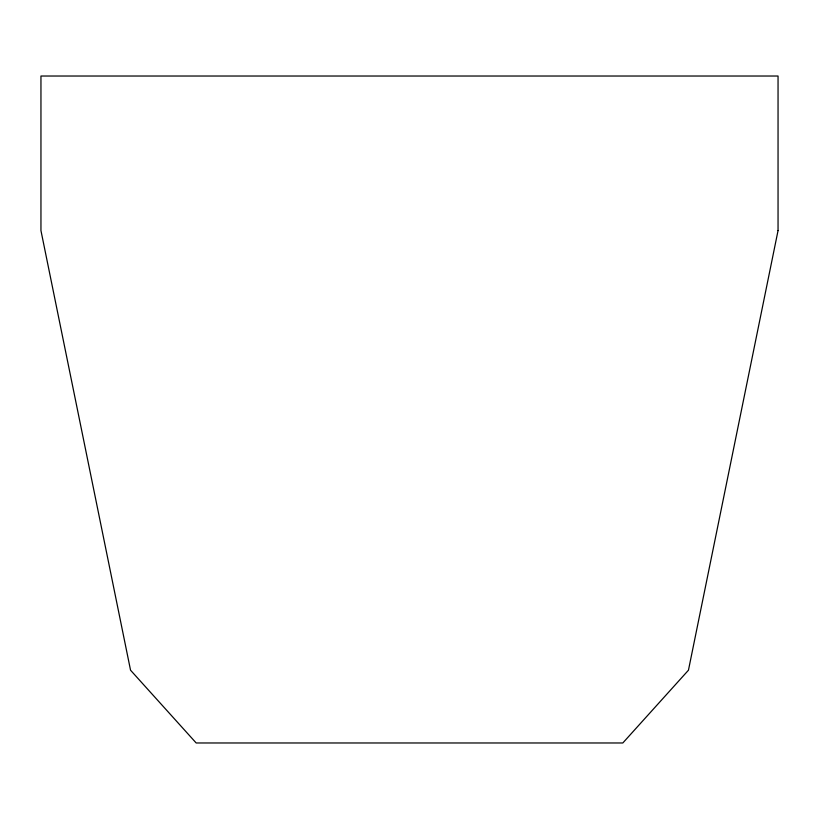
<?xml version="1.0" encoding="UTF-8"?>
<svg xmlns="http://www.w3.org/2000/svg" width="819" height="819" viewBox="0 0 819 819"><rect width="100%" height="100%" fill="white"/><g stroke="black" fill="none" stroke-linecap="round" stroke-linejoin="round"><path stroke-width="1.23" d="M778.05 230.579L688.451 670.208L622.819 742.976L196.181 742.976L130.549 670.208L40.95 230.579L40.95 76.024L778.05 76.024L778.05 230.579"/></g></svg>
